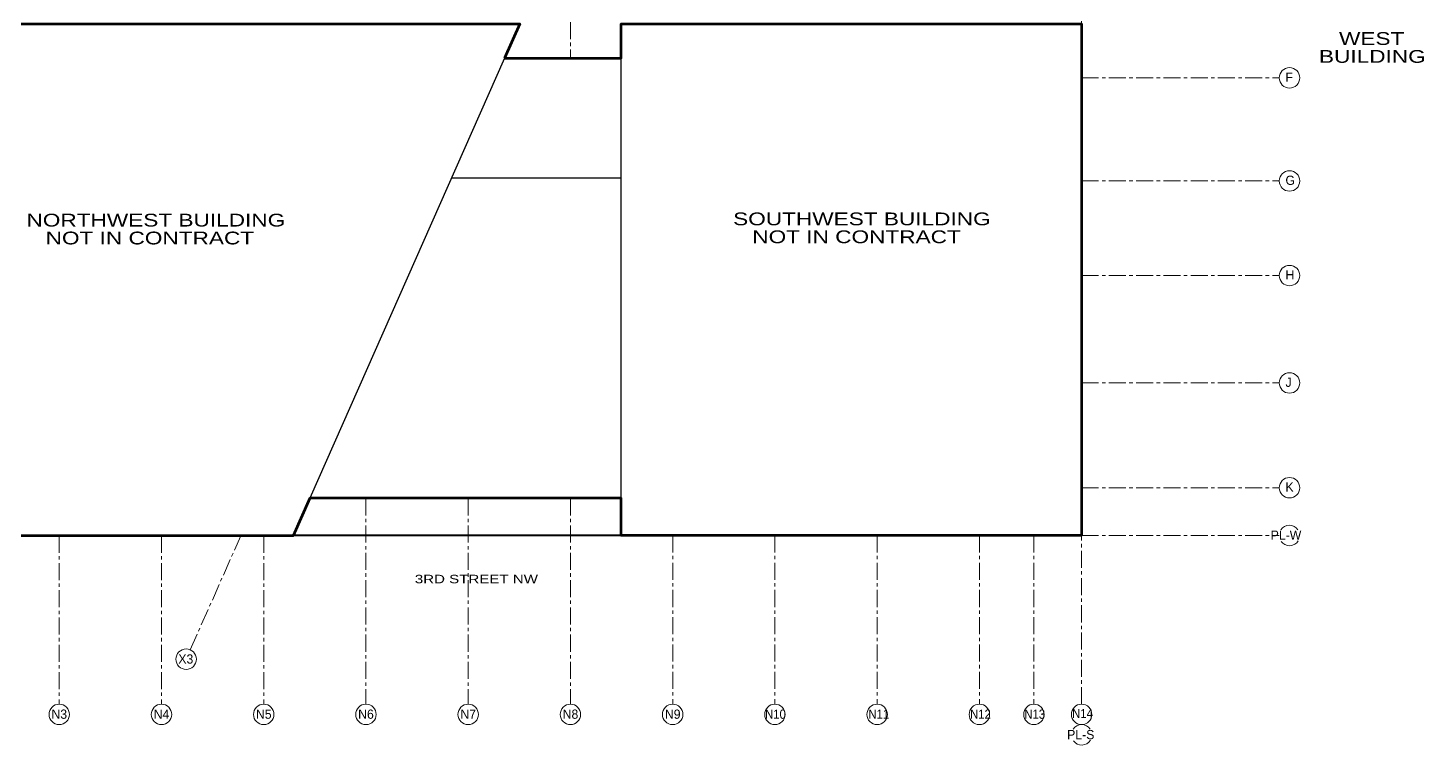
# Model space of a CAD drawing. Header units: inches. Extents: x -35176 to 0, y -3216 to 2257.
# Drawn here: x -24771 to -19855, y -3216 to -691 of the extents above; entities that cross this region are included whole.
import ezdxf
from ezdxf.enums import TextEntityAlignment as Align

# ---------------------------------------------------------------- set-up
doc = ezdxf.new("R2010")
doc.units = ezdxf.units.IN
doc.header["$LTSCALE"] = 48
doc.header["$MEASUREMENT"] = 0
doc.linetypes.add('A114$0$CENTER', pattern=[2, 1.25, -0.25, 0.25, -0.25])
for name, color, linetype in [('A114$0$A-ANNO-TEXT', 8, 'Continuous'), ('A114$0$A-ANNO-WEST', 8, 'Continuous'), ('A114$0$A-GRID-1DP0-15', 8, 'Continuous'), ('A114$0$A-GRID-GRDP0-15', 8, 'Continuous'), ('A114$0$C-PROP', 8, 'Continuous'), ('XREF', 7, 'Continuous')]:
    doc.layers.add(name, color=color, linetype=linetype)
doc.styles.add('A114$0$style-Arial', font='arial.ttf')

# ---------------------------------------------------------------- blocks, each defined once
blk = doc.blocks.new('A114')
at = {"layer": 'A114$0$A-ANNO-WEST', "lineweight": 30}
for p, q in [((-23093.0624, -797.9051), (-23779.0217, -2347.1498)), ((-22682.0257, -2347.1498), (-22682.0257, -797.9051)), ((-23279.2352, -1218.378, -0.007), (-22682.0257, -1218.378, -0.007))]:
    blk.add_line(p, q, dxfattribs=at)
at = {"layer": 'A114$0$A-ANNO-WEST', "lineweight": 53, "elevation": -0.0001, "flags": 128}
blk.add_lwpolyline([(-23093.0624, -797.9051), (-22682.0257, -797.9051), (-22682.0257, -676.9042), (-21061.0236, -676.9042), (-21061.0236, -2477.9051), (-22682.0257, -2477.9051), (-22682.0257, -2347.1498), (-22682.0257, -2347.1498), (-23779.0217, -2347.1498), (-23779.0217, -2347.1498), (-23837.3562, -2478.8988), (-25502.0254, -2478.9003), (-25502.0236, -2298.3308), (-25518.812, -2282.5399), (-25684.162, -2209.3266), (-25076.0596, -835.9378), (-24911.085, -908.9844), (-24842.0239, -857.4072), (-24842.0259, -676.9042), (-23039.4874, -676.9057), (-23093.0624, -797.9051)], close=True, dxfattribs=at)
at = {"layer": 'A114$0$A-GRID-1DP0-15', "lineweight": 13}
for centre in [(-20328.9322, -866.9051), (-20328.9322, -1229.9051), (-20328.9322, -1562.9051), (-20328.9322, -1940.9051), (-20328.9322, -2309.9051), (-24661.0236, -3107.9017), (-24301.0236, -3107.9017), (-23941.0236, -3107.9017), (-23581.0236, -3107.9017), (-23221.0236, -3107.9017), (-22861.0236, -3107.9017), (-22501.0236, -3107.9017), (-22141.0236, -3107.9017), (-21781.0236, -3107.9017), (-21421.0236, -3107.9017), (-21229.0236, -3107.9017), (-21061.0236, -3107.9017)]:
    blk.add_circle(centre, 36, dxfattribs=at)
for centre, start, end in [((-20328.9322, -2477.905), 34.0743428, 146.7799207), ((-20328.9322, -2477.905), 215.420843, 328.567837), ((-21060.7552, -3179.9007), 34.0743428, 146.7799207), ((-21060.7552, -3179.9007), 215.420843, 328.567837)]:
    blk.add_arc(centre, 36, start, end, dxfattribs=at)
at = {"layer": 'A114$0$A-GRID-GRDP0-15', "linetype": 'A114$0$CENTER', "lineweight": 0}
for p, q in [((-22861.0236, 2113.2362), (-22861.0236, -797.9051)), ((-21061.0236, -3071.9017), (-21061.0236, 2112.4438)), ((-21061.0236, -866.9051), (-20364.9322, -866.9051)), ((-21061.0236, -1229.9051), (-20364.9322, -1229.9051)), ((-21061.0236, -1562.9051), (-20364.9322, -1562.9051)), ((-21061.0236, -1940.9051), (-20364.9322, -1940.9051)), ((-21061.0236, -2309.9051), (-20364.9322, -2309.9051)), ((-23581.0236, -2347.1498), (-23581.0236, -3071.9017)), ((-23221.0236, -2347.1498), (-23221.0236, -3071.9017)), ((-22861.0236, -2347.1498), (-22861.0236, -3071.9017)), ((-24661.0236, -2478.8995), (-24661.0236, -3071.9017)), ((-24301.0236, -2478.8992), (-24301.0236, -3071.9017)), ((-24199.6663, -2880.7246), (-24021.8207, -2478.899)), ((-23941.0236, -2478.8989), (-23941.0236, -3071.9017)), ((-23836.9162, -2477.905), (-22682.0257, -2477.905)), ((-22501.0236, -2477.9051), (-22501.0236, -3071.9017)), ((-22141.0236, -2477.9051), (-22141.0236, -3071.9017)), ((-21781.0236, -2477.9051), (-21781.0236, -3071.9017)), ((-21421.0236, -2477.9051), (-21421.0236, -3071.9017)), ((-21229.0236, -2477.9051), (-21229.0236, -3071.9017)), ((-21061.0236, -2477.905), (-20364.9322, -2477.905))]:
    blk.add_line(p, q, dxfattribs=at)
at = {"layer": 'A114$0$A-GRID-GRDP0-15', "lineweight": 13}
blk.add_circle((-24214.2364, -2913.6444), 36, dxfattribs=at)
at = {"layer": 'A114$0$C-PROP', "lineweight": 40, "flags": 128}
blk.add_lwpolyline([(-22682.0257, -2477.905), (-23836.9162, -2477.905)], dxfattribs=at)
at = {"layer": 'A114$0$A-ANNO-TEXT', "lineweight": 13, "style": 'A114$0$style-Arial', "width": 1.266666}
for s, p in [('WEST', (-20039.594, -728.405)), ('BUILDING', (-20037.2292, -791.405))]:
    blk.add_text(s, height=45, dxfattribs=at).set_placement(p, align=Align.MIDDLE_CENTER)
at = {"layer": 'A114$0$A-ANNO-TEXT', "lineweight": 30, "style": 'A114$0$style-Arial', "width": 1.266666}
blk.add_text('3RD STREET NW', height=30, dxfattribs=at).set_placement((-23408.9218, -2646.3582))
at = {"layer": 'A114$0$A-ANNO-WEST', "lineweight": 53, "style": 'A114$0$style-Arial', "width": 1.266666}
for s, p in [('NORTHWEST BUILDING', (-24320.8079, -1367.7359)), ('SOUTHWEST BUILDING', (-21834.6864, -1363.3734)), ('NOT IN CONTRACT', (-24341.9458, -1430.7359)), ('NOT IN CONTRACT', (-21853.5569, -1426.3734))]:
    blk.add_text(s, height=45, dxfattribs=at).set_placement(p, align=Align.MIDDLE_CENTER)
at = {"layer": 'A114$0$A-GRID-1DP0-15', "lineweight": 13, "style": 'A114$0$style-Arial', "width": 0.95}
for s, p in [('F', (-20343.2042, -880.6946)), ('G', (-20343.2042, -1243.6946)), ('H', (-20343.2042, -1576.6946)), ('J', (-20343.2042, -1954.6946)), ('K', (-20343.2042, -2323.6946)), ('PL-W', (-20395.2885, -2493.301)), ('N3', (-24688.4799, -3123.2977)), ('N4', (-24328.4799, -3123.2977)), ('N5', (-23968.4799, -3123.2977)), ('N6', (-23608.4799, -3123.2977)), ('N7', (-23248.4799, -3123.2977)), ('N8', (-22888.4799, -3123.2977)), ('N9', (-22528.4799, -3123.2977)), ('PL-S', (-21112.0302, -3195.2967))]:
    blk.add_text(s, height=32.5, dxfattribs=at).set_placement(p)
at = {"layer": 'A114$0$A-GRID-1DP0-15', "lineweight": 13, "style": 'A114$0$style-Arial', "width": 0.876923}
for s, p in [('N10', (-22138.9953, -3123.2977)), ('N11', (-21775.2899, -3123.2977)), ('N12', (-21417.1161, -3123.2977)), ('N13', (-21226.2295, -3123.2977)), ('N14', (-21057.8373, -3121.0785))]:
    blk.add_text(s, height=32.5, dxfattribs=at).set_placement(p, align=Align.CENTER)
at = {"layer": 'A114$0$A-GRID-GRDP0-15', "lineweight": 13, "style": 'A114$0$style-Arial', "width": 0.95}
blk.add_text('X3', height=32.5, rotation=0.0087, dxfattribs=at).set_placement((-24241.6903, -2929.0446))

msp = doc.modelspace()

# ---------------------------------------------------------------- block references
at = {"layer": 'XREF'}
msp.add_blockref('A114', (0, 0), dxfattribs=at)

doc.saveas('drawing.dxf')
